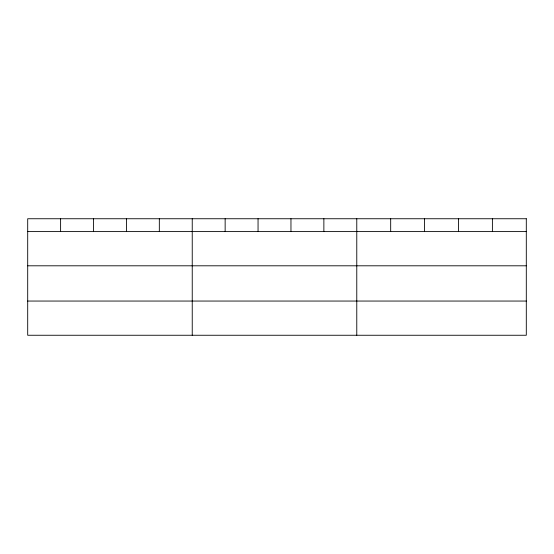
<?xml version="1.0" encoding="UTF-8"?>
<svg xmlns="http://www.w3.org/2000/svg" width="554" height="554" viewBox="0 0 554 554"><rect width="100%" height="100%" fill="white"/><g stroke="black" fill="none" stroke-linecap="round" stroke-linejoin="round"><path stroke-width="0.83" d="M27.7 231.593L526.3 231.593M27.7 265.802L526.3 265.802M27.7 301.051L526.3 301.051M492.395 218.747L492.395 231.593M458.49 218.747L458.49 231.593M424.586 218.747L424.586 231.593M390.681 218.747L390.681 231.593M356.776 218.747L356.776 335.253M323.868 218.747L323.868 231.593M290.961 218.747L290.961 231.593M258.053 218.747L258.053 231.593M225.146 218.747L225.146 231.593M192.238 218.747L192.238 335.253M159.33 218.747L159.33 231.593M126.423 218.747L126.423 231.593M93.515 218.747L93.515 231.593M60.608 218.747L60.608 231.593M526.3 218.747L27.7 218.747L27.7 335.253L526.3 335.253L526.3 218.747"/></g></svg>
